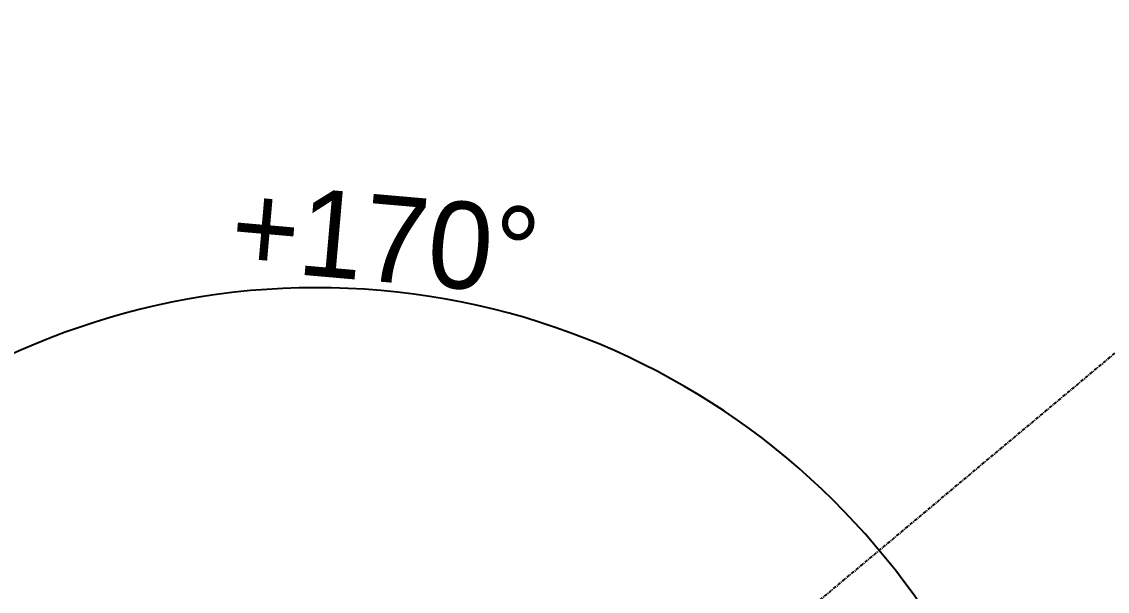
# Model space of a CAD drawing. Header units: millimetres. Extents: x 4086 to 10416, y 123 to 1549.
# Drawn here: x 9357.2 to 9482.1, y 642.6 to 708.2 of the extents above; entities that cross this region are included whole.
import ezdxf

# ---------------------------------------------------------------- set-up
doc = ezdxf.new("R2010")
doc.units = ezdxf.units.MM
doc.linetypes.add('CENTER', pattern=[0.6, 0.375, -0.075, 0.075, -0.075])
doc.layers.add('尺寸标注', color=7, linetype='Continuous')
doc.layers.add('运动范围', color=7, linetype='Continuous')
doc.styles.add('思源黑', font='SourceHanSansCN-Normal.ttf')
doc.dimstyles.new('STANDARD_1_6比例中六', dxfattribs={"dimtxt": 10, "dimasz": 8, "dimexe": 2, "dimexo": 1.5, "dimtad": 1, "dimdec": 1, "dimlfac": 6, "dimdsep": 46, "dimtxsty": '思源黑', "dimcen": 0.09, "dimclrd": 256, "dimclre": 256, "dimadec": 0, "dimazin": 0, "dimtp": 0.01, "dimtm": 0.01, "dimtfac": 1, "dimtdec": 1, "dimtofl": 0, "dimtmove": 0, "dimatfit": 3, "dimfxl": 1, "dimtolj": 1, "dimlwd": -1, "dimlwe": -1, "dimarcsym": 0})
doc.dimstyles.new('尺寸标注_1_6比例中六弯折', dxfattribs={"dimtxt": 10, "dimasz": 8, "dimexe": 2, "dimexo": 1.5, "dimgap": 1, "dimtad": 1, "dimtih": 1, "dimtoh": 1, "dimdec": 1, "dimlfac": 6, "dimdsep": 46, "dimtxsty": '思源黑', "dimcen": 0.09, "dimadec": 0, "dimazin": 0, "dimtp": 0.01, "dimtm": 0.01, "dimtfac": 1, "dimtdec": 1, "dimtofl": 0, "dimtmove": 0, "dimatfit": 3, "dimfxl": 1, "dimtolj": 1, "dimarcsym": 0})

# ---------------------------------------------------------------- blocks, each defined once
blk = doc.blocks.new('*D875')
at = {"layer": 'Defpoints', "color": 0}
for p in [(9437.51, 663.68), (9332.86, 603.51), (9333.46, 603.41), (9396.08, 593.23), (9396.68, 593.23)]:
    blk.add_point(p, dxfattribs=at)
at = {"layer": '尺寸标注'}
for p, q in [((9331.38, 603.78), (9306.16, 608.22)), ((9398.18, 593.23), (9477.49, 593.23))]:
    blk.add_line(p, q, dxfattribs=at)
blk.add_arc((9391.17, 593.23), 84.32, 5.438, 164.562, dxfattribs=at)
for points in [[(9308.59, 615.97), (9311.19, 615.38), (9308.13, 607.87)], [(9473.78, 601.16), (9476.45, 601.29), (9475.49, 593.23)]]:
    blk.add_solid(points, dxfattribs=at)
at = {"layer": '尺寸标注', "color": 0, "insert": (9399.04, 683.14), "char_height": 10, "attachment_point": 5, "rotation": 355, "style": '思源黑'}
blk.add_mtext('+170%%D', dxfattribs=at)
blk = doc.blocks.new('*D880')
at = {"layer": 'Defpoints', "color": 0}
for p in [(9420.67, 617.84), (9391.17, 593.14)]:
    blk.add_point(p, dxfattribs=at)
at = {"layer": '尺寸标注', "color": 0, "linetype": 'CENTER', "lineweight": -2}
for p in [(9426.8, 622.97), (9532.95, 677.33)]:
    blk.add_line(p, (9491.72, 677.33), dxfattribs=at)
at = {"layer": '尺寸标注', "color": 0, "linetype": 'CENTER'}
for p, q in [((9391.08, 593.14), (9391.26, 593.14)), ((9391.17, 593.05), (9391.17, 593.23))]:
    blk.add_line(p, q, dxfattribs=at)
at = {"layer": '尺寸标注', "color": 0}
blk.add_solid([(9425.95, 623.99), (9427.66, 621.95), (9420.67, 617.84)], dxfattribs=at)
at = {"layer": '尺寸标注', "color": 0, "insert": (9512.84, 683.51), "char_height": 10, "attachment_point": 5, "style": '思源黑'}
blk.add_mtext('\\A1;R230.8', dxfattribs=at)

msp = doc.modelspace()

# ---------------------------------------------------------------- linework, layer by layer
at = {"layer": '运动范围', "linetype": 'Continuous'}
msp.add_arc((9391.173, 593.233), 241.156, 190, 28.46611, dxfattribs=at)

# ---------------------------------------------------------------- dimensions: what is measured, and where the dimension line sits
at = {"layer": '尺寸标注', "linetype": 'Continuous'}
dim = msp.add_angular_dim_2l(base=(9437.508, 663.682), line1=((9396.08, 593.233), (9396.685, 593.233)), line2=((9333.455, 603.41), (9332.86, 603.515)), text='+170%%D', dimstyle='STANDARD_1_6比例中六', dxfattribs=at)
dim.commit()
dim.dimension.update_dxf_attribs({"geometry": '*D875', "text_midpoint": (9399.038, 683.136)})
at = {"layer": '尺寸标注', "linetype": 'CENTER'}
dim = msp.add_radius_dim(center=(9391.173, 593.143), mpoint=(9420.668, 617.837), dimstyle='尺寸标注_1_6比例中六弯折', override={"dimtxsty": '思源黑'}, dxfattribs=at)
dim.commit()
dim.dimension.update_dxf_attribs({"geometry": '*D880', "text_midpoint": (9512.839, 677.327), "dimtype": 164})

doc.saveas('drawing.dxf')
